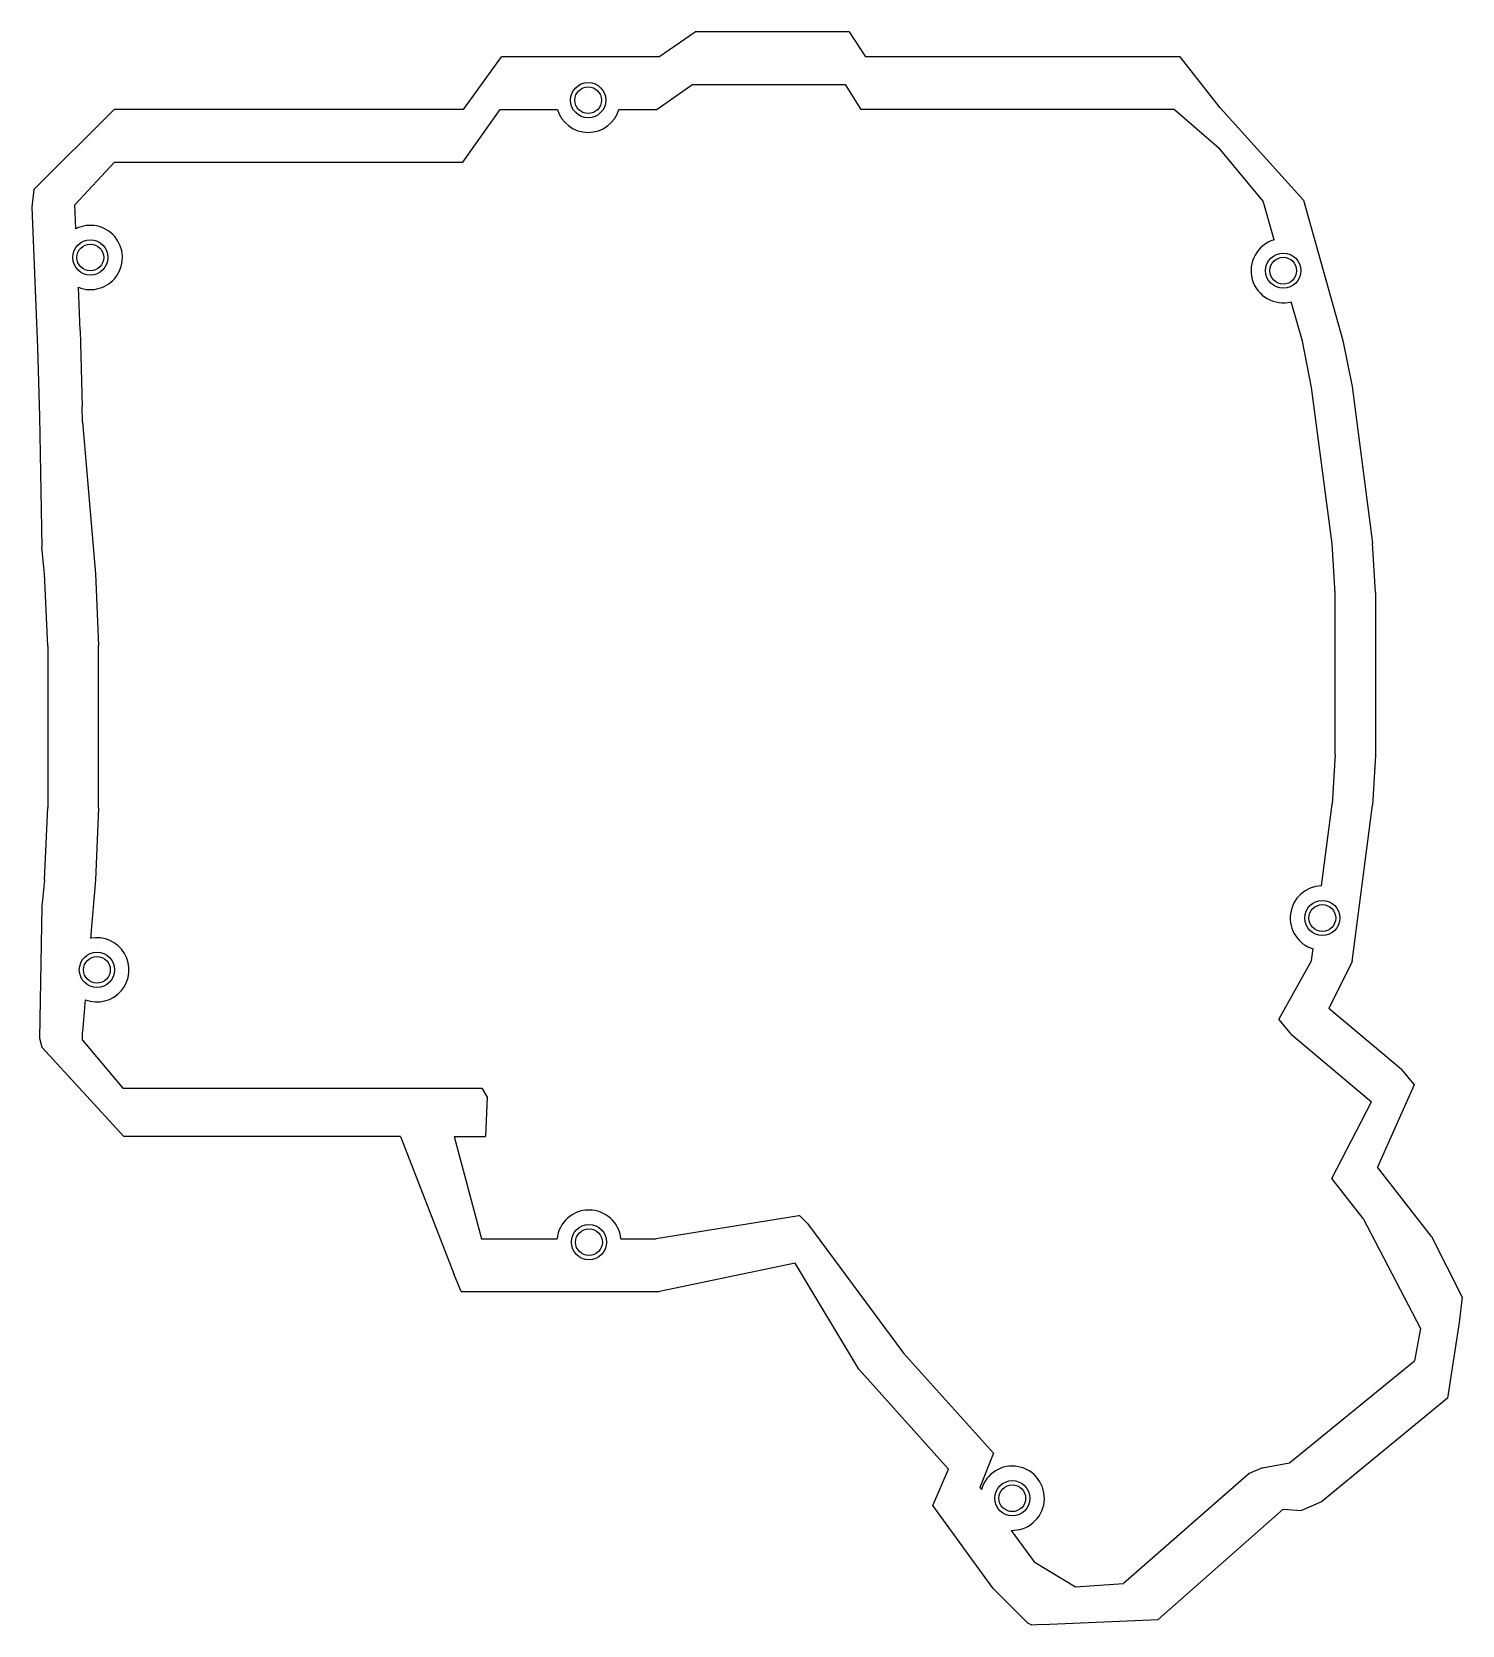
# Model space of a CAD drawing. Header units: metres. Extents: x -65 to 98, y -108 to 73.
import ezdxf

# ---------------------------------------------------------------- set-up
doc = ezdxf.new("R2010")
doc.units = ezdxf.units.M

msp = doc.modelspace()

# ---------------------------------------------------------------- linework, layer by layer
for p, q in [((6.53, 70.11, -5), (10.67, 72.93, -5)), ((6.53, 70.11), (10.67, 72.93)), ((28.16, 72.93, -5), (10.67, 72.93, -5)), ((10.67, 72.93, -5), (10.67, 72.93)), ((28.16, 72.93), (10.67, 72.93)), ((28.16, 72.93, -5), (30.03, 70.11, -5)), ((28.16, 72.93, -5), (28.16, 72.93)), ((28.16, 72.93), (30.03, 70.11)), ((-15.65, 64.11, -5), (-11.32, 70.11, -5)), ((-15.65, 64.11), (-11.32, 70.11)), ((6.53, 70.11, -5), (-11.32, 70.11, -5)), ((-11.32, 70.11, -5), (-11.32, 70.11)), ((6.53, 70.11), (-11.32, 70.11)), ((6.53, 70.11, -5), (6.53, 70.11)), ((65.77, 70.11, -5), (30.03, 70.11, -5)), ((30.03, 70.11, -5), (30.03, 70.11)), ((65.77, 70.11), (30.03, 70.11)), ((70.29, 64.32, -5), (65.77, 70.11, -5)), ((65.77, 70.11, -5), (65.77, 70.11)), ((70.29, 64.32), (65.77, 70.11)), ((-3.49, 65.17, -5), (-3.49, 65.17, -4)), ((-3.01, 65.17, -4), (-3.01, 65.17)), ((10.39, 66.95), (6.35, 64.13)), ((10.39, 66.95, -2), (6.35, 64.13, -2)), ((10.39, 66.95), (27.69, 66.95)), ((10.39, 66.95, -2), (10.39, 66.95)), ((10.39, 66.95, -2), (27.69, 66.95, -2)), ((27.69, 66.95), (29.47, 64.13)), ((27.69, 66.95, -2), (27.69, 66.95)), ((27.69, 66.95, -2), (29.47, 64.13, -2)), ((-55.34, 64.11, -5), (-64.45, 55.02, -5)), ((-55.34, 64.11), (-64.45, 55.02)), ((-15.65, 64.11, -5), (-55.34, 64.11, -5)), ((-55.34, 64.11, -5), (-55.34, 64.11)), ((-15.65, 64.11), (-55.34, 64.11)), ((-15.73, 58.13), (-11.5, 64.13)), ((-15.73, 58.13, -2), (-11.5, 64.13, -2)), ((-15.65, 64.11, -5), (-15.65, 64.11)), ((-11.5, 64.13), (-4.98, 64.13)), ((-11.5, 64.13, -2), (-11.5, 64.13)), ((-11.5, 64.13, -2), (-4.98, 64.13, -2)), ((-4.98, 64.13, -2), (-4.98, 64.13)), ((2.01, 64.13), (6.35, 64.13)), ((2.01, 64.13, -2), (2.01, 64.13)), ((2.01, 64.13, -2), (6.35, 64.13, -2)), ((6.35, 64.13, -2), (6.35, 64.13)), ((65.12, 64.13), (29.47, 64.13)), ((29.47, 64.13, -2), (29.47, 64.13)), ((65.12, 64.13, -2), (29.47, 64.13, -2)), ((65.12, 64.13), (70.19, 59.72)), ((65.12, 64.13, -2), (65.12, 64.13)), ((65.12, 64.13, -2), (70.19, 59.72, -2)), ((79.79, 53.82, -5), (70.29, 64.32, -5)), ((70.29, 64.32, -5), (70.29, 64.32)), ((79.79, 53.82), (70.29, 64.32)), ((75.19, 53.72), (70.19, 59.72)), ((70.19, 59.72, -2), (70.19, 59.72)), ((75.19, 53.72, -2), (70.19, 59.72, -2)), ((-55.32, 58.13), (-59.79, 53.27)), ((-55.32, 58.13, -2), (-59.79, 53.27, -2)), ((-55.32, 58.13), (-15.73, 58.13)), ((-55.32, 58.13, -2), (-55.32, 58.13)), ((-55.32, 58.13, -2), (-15.73, 58.13, -2)), ((-15.73, 58.13, -2), (-15.73, 58.13)), ((-64.45, 55.02, -5), (-64.69, 53.02, -5)), ((-64.45, 55.02), (-64.69, 53.02)), ((-64.45, 55.02, -5), (-64.45, 55.02)), ((-64.69, 53.02, -5), (-64.05, 37.08, -5)), ((-64.69, 53.02, -5), (-64.69, 53.02)), ((-64.69, 53.02), (-64.05, 37.08)), ((-59.68, 50.57), (-59.79, 53.27)), ((-59.68, 50.57, -2), (-59.79, 53.27, -2)), ((-59.79, 53.27, -2), (-59.79, 53.27)), ((76.43, 49.3), (75.19, 53.72)), ((75.19, 53.72, -2), (75.19, 53.72)), ((76.43, 49.3, -2), (75.19, 53.72, -2)), ((79.79, 53.82, -5), (84.25, 37.89, -5)), ((79.79, 53.82, -5), (79.79, 53.82)), ((79.79, 53.82), (84.25, 37.89)), ((-59.68, 50.57, -2), (-59.68, 50.57)), ((76.43, 49.3, -2), (76.43, 49.3)), ((-60.05, 47.31, -5), (-60.05, 47.31, -4)), ((-59.58, 47.31, -4), (-59.58, 47.31)), ((75.47, 45.81, -5), (75.47, 45.81, -4)), ((75.94, 45.81, -4), (75.94, 45.81)), ((-59.21, 39), (-59.41, 43.92)), ((-59.21, 39, -2), (-59.41, 43.92, -2)), ((-59.41, 43.92, -2), (-59.41, 43.92)), ((79.65, 37.79), (78.39, 42.28)), ((78.39, 42.28, -2), (78.39, 42.28)), ((79.65, 37.79, -2), (78.39, 42.28, -2)), ((-59.21, 39), (-58.96, 30.37)), ((-59.21, 39, -2), (-58.96, 30.37, -2)), ((-59.21, 39, -2), (-59.21, 39)), ((-64.05, 37.08, -5), (-63.82, 29.24, -5)), ((-64.05, 37.08, -5), (-64.05, 37.08)), ((-64.05, 37.08), (-63.82, 29.24)), ((80.7, 32.55), (79.65, 37.79)), ((79.65, 37.79, -2), (79.65, 37.79)), ((80.7, 32.55, -2), (79.65, 37.79, -2)), ((84.25, 37.89, -5), (85.3, 32.65, -5)), ((84.25, 37.89, -5), (84.25, 37.89)), ((84.25, 37.89), (85.3, 32.65)), ((85.3, 32.65, -5), (87.62, 14.88, -5)), ((85.3, 32.65, -5), (85.3, 32.65)), ((85.3, 32.65), (87.62, 14.88)), ((83.02, 14.78), (80.7, 32.55)), ((80.7, 32.55, -2), (80.7, 32.55)), ((83.02, 14.78, -2), (80.7, 32.55, -2)), ((-63.82, 29.24, -5), (-63.54, 14.41, -5)), ((-63.82, 29.24, -5), (-63.82, 29.24)), ((-63.82, 29.24), (-63.54, 14.41)), ((-58.93, 28.65), (-58.96, 30.37)), ((-58.93, 28.65, -2), (-58.96, 30.37, -2)), ((-58.96, 30.37, -2), (-58.96, 30.37)), ((-58.93, 28.65), (-57.47, 11.37)), ((-58.93, 28.65, -2), (-57.47, 11.37, -2)), ((-58.93, 28.65, -2), (-58.93, 28.65)), ((83.37, 9.15), (83.02, 14.78)), ((83.02, 14.78, -2), (83.02, 14.78)), ((83.37, 9.15, -2), (83.02, 14.78, -2)), ((87.97, 9.25, -5), (87.62, 14.88, -5)), ((87.62, 14.88, -5), (87.62, 14.88)), ((87.97, 9.25), (87.62, 14.88)), ((-63.26, 11.37, -5), (-63.54, 14.41, -5)), ((-63.54, 14.41, -5), (-63.54, 14.41)), ((-63.26, 11.37), (-63.54, 14.41)), ((-62.89, 3.15, -5), (-63.26, 11.37, -5)), ((-63.26, 11.37, -5), (-63.26, 11.37)), ((-62.89, 3.15), (-63.26, 11.37)), ((-57.47, 11.37), (-57.12, 3.25)), ((-57.47, 11.37, -2), (-57.12, 3.25, -2)), ((-57.47, 11.37, -2), (-57.47, 11.37)), ((83.37, -9.15), (83.37, 9.15)), ((83.37, 9.15, -2), (83.37, 9.15)), ((83.37, -9.15, -2), (83.37, 9.15, -2)), ((87.97, 9.25, -5), (87.97, -9.25, -5)), ((87.97, 9.25, -5), (87.97, 9.25)), ((87.97, 9.25), (87.97, -9.25)), ((-62.89, 3.15, -5), (-62.89, -15.15, -5)), ((-62.89, 3.15, -5), (-62.89, 3.15)), ((-62.89, 3.15), (-62.89, -15.15)), ((-57.12, -15.25), (-57.12, 3.25)), ((-57.12, -15.25, -2), (-57.12, 3.25, -2)), ((-57.12, 3.25, -2), (-57.12, 3.25)), ((83.37, -9.15), (83.02, -14.78)), ((83.37, -9.15, -2), (83.02, -14.78, -2)), ((83.37, -9.15, -2), (83.37, -9.15)), ((87.97, -9.25, -5), (87.62, -14.88, -5)), ((87.97, -9.25), (87.62, -14.88)), ((87.97, -9.25, -5), (87.97, -9.25)), ((-63.26, -23.37, -5), (-62.89, -15.15, -5)), ((-63.26, -23.37), (-62.89, -15.15)), ((-62.89, -15.15, -5), (-62.89, -15.15)), ((-57.12, -15.25), (-57.47, -23.37)), ((-57.12, -15.25, -2), (-57.47, -23.37, -2)), ((-57.12, -15.25, -2), (-57.12, -15.25)), ((81.81, -24.06), (83.02, -14.78)), ((81.81, -24.06, -2), (83.02, -14.78, -2)), ((83.02, -14.78, -2), (83.02, -14.78)), ((85.3, -32.65, -5), (87.62, -14.88, -5)), ((85.3, -32.65), (87.62, -14.88)), ((87.62, -14.88, -5), (87.62, -14.88)), ((-63.26, -23.37, -5), (-63.54, -26.41, -5)), ((-63.26, -23.37), (-63.54, -26.41)), ((-63.26, -23.37, -5), (-63.26, -23.37)), ((-57.47, -23.37), (-58.03, -30.02)), ((-57.47, -23.37, -2), (-58.03, -30.02, -2)), ((-57.47, -23.37, -2), (-57.47, -23.37)), ((81.81, -24.06, -2), (81.81, -24.06)), ((-63.54, -26.41, -5), (-63.82, -41.34, -5)), ((-63.54, -26.41), (-63.82, -41.34)), ((-63.54, -26.41, -5), (-63.54, -26.41)), ((79.91, -27.71, -5), (79.91, -27.71, -4)), ((80.38, -27.71, -4), (80.38, -27.71)), ((-58.03, -30.02, -2), (-58.03, -30.02)), ((80.7, -32.55), (76.96, -39.19)), ((80.7, -32.55, -2), (76.96, -39.19, -2)), ((80.7, -32.55), (80.88, -31.21)), ((80.7, -32.55, -2), (80.88, -31.21, -2)), ((80.7, -32.55, -2), (80.7, -32.55)), ((80.88, -31.21, -2), (80.88, -31.21)), ((-59.3, -33.59, -5), (-59.3, -33.59, -4)), ((-58.83, -33.59, -4), (-58.83, -33.59)), ((85.3, -32.65, -5), (82.65, -38, -5)), ((85.3, -32.65), (82.65, -38)), ((85.3, -32.65, -5), (85.3, -32.65)), ((-58.62, -37), (-58.93, -40.65)), ((-58.62, -37, -2), (-58.93, -40.65, -2)), ((-58.62, -37, -2), (-58.62, -37)), ((78.4, -40.94), (76.96, -39.19)), ((76.96, -39.19, -2), (76.96, -39.19)), ((78.4, -40.94, -2), (76.96, -39.19, -2)), ((90.9, -44.92, -5), (82.65, -38, -5)), ((82.65, -38, -5), (82.65, -38)), ((90.9, -44.92), (82.65, -38)), ((-63.82, -41.34, -5), (-63.55, -42.37, -5)), ((-63.82, -41.34, -5), (-63.82, -41.34)), ((-63.82, -41.34), (-63.55, -42.37)), ((-58.94, -41.58), (-58.93, -40.65)), ((-58.94, -41.58, -2), (-58.93, -40.65, -2)), ((-58.94, -41.58), (-54.35, -47.04)), ((-58.94, -41.58, -2), (-54.35, -47.04, -2)), ((-58.94, -41.58, -2), (-58.94, -41.58)), ((-58.93, -40.65, -2), (-58.93, -40.65)), ((78.4, -40.94), (87.5, -48.58)), ((78.4, -40.94, -2), (78.4, -40.94)), ((78.4, -40.94, -2), (87.5, -48.58, -2)), ((-54.26, -52.52, -5), (-63.55, -42.37, -5)), ((-63.55, -42.37, -5), (-63.55, -42.37)), ((-54.26, -52.52), (-63.55, -42.37)), ((90.9, -44.92, -5), (92.34, -46.67, -5)), ((90.9, -44.92, -5), (90.9, -44.92)), ((90.9, -44.92), (92.34, -46.67)), ((-54.35, -47.04), (-13.56, -47.04)), ((-54.35, -47.04, -2), (-13.56, -47.04, -2)), ((-54.35, -47.04, -2), (-54.35, -47.04)), ((-13.56, -47.04), (-12.96, -48.07)), ((-13.56, -47.04, -2), (-12.96, -48.07, -2)), ((-13.56, -47.04, -2), (-13.56, -47.04)), ((92.34, -46.67, -5), (88.18, -56, -5)), ((92.34, -46.67), (88.18, -56)), ((92.34, -46.67, -5), (92.34, -46.67)), ((-12.96, -48.07), (-13.14, -52.52)), ((-12.96, -48.07, -2), (-13.14, -52.52, -2)), ((-12.96, -48.07, -2), (-12.96, -48.07)), ((82.99, -57.27), (87.5, -48.58)), ((82.99, -57.27, -2), (87.5, -48.58, -2)), ((87.5, -48.58, -2), (87.5, -48.58)), ((-22.83, -52.52, -5), (-54.26, -52.52, -5)), ((-54.26, -52.52, -5), (-54.26, -52.52)), ((-22.83, -52.52), (-54.26, -52.52)), ((-22.83, -52.52, -5), (-16.77, -68.11, -5)), ((-22.83, -52.52, -5), (-22.83, -52.52)), ((-22.83, -52.52), (-16.77, -68.11)), ((-16.71, -52.52), (-13.62, -64.13)), ((-16.71, -52.52), (-13.14, -52.52)), ((-16.71, -52.52, -2), (-13.62, -64.13, -2)), ((-16.71, -52.52, -2), (-16.71, -52.52)), ((-16.71, -52.52, -2), (-13.14, -52.52, -2)), ((-13.14, -52.52, -2), (-13.14, -52.52)), ((94.33, -63.87, -5), (88.18, -56, -5)), ((88.18, -56, -5), (88.18, -56)), ((94.33, -63.87), (88.18, -56)), ((86.55, -61.83), (82.99, -57.27)), ((82.99, -57.27, -2), (82.99, -57.27)), ((86.55, -61.83, -2), (82.99, -57.27, -2)), ((22.45, -61.52), (6.25, -64.13)), ((22.45, -61.52, -2), (6.25, -64.13, -2)), ((22.54, -61.54), (22.45, -61.52)), ((22.54, -61.54, -2), (22.45, -61.52, -2)), ((22.45, -61.52, -2), (22.45, -61.52)), ((22.54, -61.54), (23.42, -62.4)), ((22.54, -61.54, -2), (23.42, -62.4, -2)), ((22.54, -61.54, -2), (22.54, -61.54)), ((23.42, -62.4), (34.33, -77.13)), ((23.42, -62.4, -2), (34.33, -77.13, -2)), ((23.42, -62.4, -2), (23.42, -62.4)), ((86.55, -61.83), (93.07, -74.31)), ((86.55, -61.83, -2), (86.55, -61.83)), ((86.55, -61.83, -2), (93.07, -74.31, -2)), ((-13.62, -64.13), (-5.02, -64.13)), ((-13.62, -64.13, -2), (-5.02, -64.13, -2)), ((-13.62, -64.13, -2), (-13.62, -64.13)), ((-5.02, -64.13, -2), (-5.02, -64.13)), ((-3.4, -64.52, -5), (-3.4, -64.52, -4)), ((-2.92, -64.52, -4), (-2.92, -64.52)), ((2.23, -64.13), (6.25, -64.13)), ((2.23, -64.13, -2), (6.25, -64.13, -2)), ((2.23, -64.13, -2), (2.23, -64.13)), ((6.25, -64.13, -2), (6.25, -64.13)), ((94.33, -63.87, -5), (97.8, -70.77, -5)), ((94.33, -63.87, -5), (94.33, -63.87)), ((94.33, -63.87), (97.8, -70.77)), ((22.03, -66.91, -5), (6.63, -70.11, -5)), ((22.03, -66.91), (6.63, -70.11)), ((29.25, -78.96, -5), (22.03, -66.91, -5)), ((22.03, -66.91, -5), (22.03, -66.91)), ((29.25, -78.96), (22.03, -66.91)), ((-15.93, -70.11, -5), (-16.77, -68.11, -5)), ((-16.77, -68.11, -5), (-16.77, -68.11)), ((-15.93, -70.11), (-16.77, -68.11)), ((-15.93, -70.11, -5), (6.63, -70.11, -5)), ((-15.93, -70.11, -5), (-15.93, -70.11)), ((-15.93, -70.11), (6.63, -70.11)), ((6.63, -70.11, -5), (6.63, -70.11)), ((97.8, -70.77, -5), (97.45, -73.66, -5)), ((97.8, -70.77), (97.45, -73.66)), ((97.8, -70.77, -5), (97.8, -70.77)), ((97.45, -73.66, -5), (96.12, -82.24, -5)), ((97.45, -73.66), (96.12, -82.24)), ((97.45, -73.66, -5), (97.45, -73.66)), ((93.07, -74.31), (92.37, -77.98)), ((93.07, -74.31, -2), (92.37, -77.98, -2)), ((93.07, -74.31, -2), (93.07, -74.31)), ((34.33, -77.13), (44.54, -88.47)), ((34.33, -77.13, -2), (44.54, -88.47, -2)), ((34.33, -77.13, -2), (34.33, -77.13)), ((29.25, -78.96, -5), (39.46, -90.29, -5)), ((29.25, -78.96, -5), (29.25, -78.96)), ((29.25, -78.96), (39.46, -90.29)), ((78.18, -89.59), (92.37, -77.98)), ((78.18, -89.59, -2), (92.37, -77.98, -2)), ((92.37, -77.98, -2), (92.37, -77.98)), ((96.12, -82.24, -5), (81.8, -94.01, -5)), ((96.12, -82.24), (81.8, -94.01)), ((96.12, -82.24, -5), (96.12, -82.24)), ((44.54, -88.47), (43.01, -92.37)), ((44.54, -88.47, -2), (43.01, -92.37, -2)), ((44.54, -88.47, -2), (44.54, -88.47)), ((37.67, -94.41, -5), (39.46, -90.29, -5)), ((37.67, -94.41), (39.46, -90.29)), ((39.46, -90.29, -5), (39.46, -90.29)), ((75.12, -90.15), (73.6, -90.81)), ((75.12, -90.15, -2), (73.6, -90.81, -2)), ((75.12, -90.15), (78.18, -89.59)), ((75.12, -90.15, -2), (78.18, -89.59, -2)), ((75.12, -90.15, -2), (75.12, -90.15)), ((78.18, -89.59, -2), (78.18, -89.59)), ((73.6, -90.81), (59.34, -103.29)), ((73.6, -90.81, -2), (59.34, -103.29, -2)), ((73.6, -90.81, -2), (73.6, -90.81)), ((43.01, -92.37), (43.18, -92.6)), ((43.01, -92.37, -2), (43.18, -92.6, -2)), ((43.01, -92.37, -2), (43.01, -92.37)), ((43.18, -92.6, -2), (43.18, -92.6)), ((44.69, -93.6, -5), (44.69, -93.6, -4)), ((45.16, -93.6, -4), (45.16, -93.6)), ((81.8, -94.01, -5), (79.56, -94.99, -5)), ((81.8, -94.01), (79.56, -94.99)), ((81.8, -94.01, -5), (81.8, -94.01)), ((44.52, -103.85, -5), (37.67, -94.41, -5)), ((37.67, -94.41, -5), (37.67, -94.41)), ((44.52, -103.85), (37.67, -94.41)), ((77.46, -94.83, -5), (63.27, -107.38, -5)), ((77.46, -94.83), (63.27, -107.38)), ((77.46, -94.83, -5), (79.56, -94.99, -5)), ((77.46, -94.83, -5), (77.46, -94.83)), ((77.46, -94.83), (79.56, -94.99)), ((79.56, -94.99, -5), (79.56, -94.99)), ((46.55, -97.25), (49.16, -100.83)), ((46.55, -97.25, -2), (49.16, -100.83, -2)), ((46.55, -97.25, -2), (46.55, -97.25)), ((49.16, -100.83), (53.88, -103.68)), ((49.16, -100.83, -2), (53.88, -103.68, -2)), ((49.16, -100.83, -2), (49.16, -100.83)), ((48.44, -107.78, -5), (44.52, -103.85, -5)), ((44.52, -103.85, -5), (44.52, -103.85)), ((48.44, -107.78), (44.52, -103.85)), ((53.88, -103.68), (59.34, -103.29)), ((53.88, -103.68, -2), (59.34, -103.29, -2)), ((53.88, -103.68, -2), (53.88, -103.68)), ((59.34, -103.29, -2), (59.34, -103.29)), ((48.91, -108.01, -5), (48.44, -107.78, -5)), ((48.44, -107.78, -5), (48.44, -107.78)), ((48.91, -108.01), (48.44, -107.78)), ((50.04, -107.94, -5), (48.91, -108.01, -5)), ((50.04, -107.94), (48.91, -108.01)), ((48.91, -108.01, -5), (48.91, -108.01)), ((50.04, -107.94, -5), (63.27, -107.38, -5)), ((50.04, -107.94), (63.27, -107.38)), ((50.04, -107.94, -5), (50.04, -107.94)), ((63.27, -107.38, -5), (63.27, -107.38))]:
    msp.add_line(p, q)
for centre, radius in [((-1.49, 65.17, -5), 2), ((-1.49, 65.17, -4), 2), ((-1.49, 65.17), 1.52), ((-1.49, 65.17, -4), 1.52), ((-58.05, 47.31, -5), 2), ((-58.05, 47.31, -4), 2), ((-58.05, 47.31), 1.52), ((-58.05, 47.31, -4), 1.52), ((77.47, 45.81, -5), 2), ((77.47, 45.81, -4), 2), ((77.47, 45.81), 1.52), ((77.47, 45.81, -4), 1.52), ((81.91, -27.71, -5), 2), ((81.91, -27.71, -4), 2), ((81.91, -27.71), 1.52), ((81.91, -27.71, -4), 1.52), ((-57.3, -33.59, -5), 2), ((-57.3, -33.59, -4), 2), ((-57.3, -33.59), 1.52), ((-57.3, -33.59, -4), 1.52), ((-1.4, -64.52, -5), 2), ((-1.4, -64.52, -4), 2), ((-1.4, -64.52), 1.52), ((-1.4, -64.52, -4), 1.52), ((46.69, -93.6, -5), 2), ((46.69, -93.6, -4), 2), ((46.69, -93.6), 1.52), ((46.69, -93.6, -4), 1.52)]:
    msp.add_circle(centre, radius)
for centre, start, end in [((-1.49, 65.17), -163.3754, -16.6246), ((-1.49, 65.17, -2), -163.3754, -16.6246), ((-58.05, 47.31), -111.8378, 116.4802), ((-58.05, 47.31, -2), -111.8378, 116.4802), ((77.47, 45.81), -253.3831, -75.3182), ((77.47, 45.81, -2), -253.3831, -75.3182), ((81.91, -27.71), -268.3957, -106.4193), ((81.91, -27.71, -2), -268.3957, -106.4193), ((-57.3, -33.59), -111.098, 101.43), ((-57.3, -33.59, -2), -111.098, 101.43), ((-1.4, -64.52), 6.2086, 173.7914), ((-1.4, -64.52, -2), 6.2086, 173.7914), ((46.69, -93.6), -92.0812, 164.0812), ((46.69, -93.6, -2), -92.0812, 164.0812)]:
    msp.add_arc(centre, 3.65, start, end)

doc.saveas('drawing.dxf')
